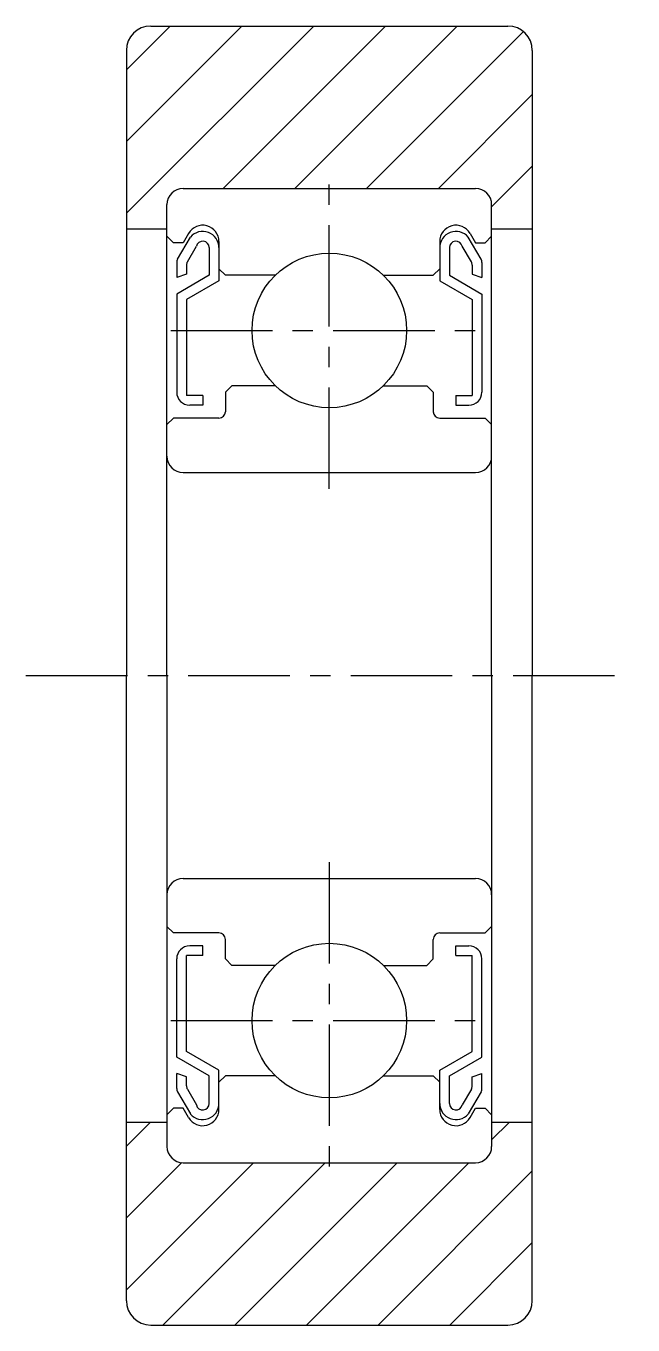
# Model space of a CAD drawing. Extents: x 10.1 to 44, y 10 to 36.5.
# Drawn here: x 36.56 to 44.04, y 20.47 to 36.47 of the extents above; entities outside this region: 2.
import ezdxf

# ---------------------------------------------------------------- set-up
doc = ezdxf.new("R2010")
doc.units = 0
doc.linetypes.add('CENTER', pattern=[2, 1.25, -0.25, 0.25, -0.25])
doc.layers.get('0').update_dxf_attribs({"linetype": 'CONTINUOUS'})
doc.layers.add('CENTER', color=1, linetype='CENTER')

# ---------------------------------------------------------------- blocks, each defined once
blk = doc.blocks.new('*X2')
at = {"color": 0, "linetype": 'CONTINUOUS'}
for p, q in [((97.802, 34.163), (100.11, 36.47)), ((97.802, 35.047), (99.226, 36.47)), ((97.802, 35.931), (98.342, 36.47)), ((98.994, 34.47), (100.994, 36.47)), ((99.878, 34.47), (101.878, 36.47)), ((100.762, 34.47), (102.693, 36.402)), ((101.645, 34.47), (102.802, 35.627)), ((102.302, 34.243), (102.802, 34.743)), ((97.802, 22.672), (98.1, 22.97)), ((102.302, 22.753), (102.52, 22.97)), ((97.802, 21.789), (98.485, 22.471)), ((97.802, 20.905), (99.368, 22.47)), ((98.252, 20.47), (100.252, 22.47)), ((99.136, 20.47), (101.136, 22.47)), ((100.02, 20.47), (102.02, 22.47)), ((100.904, 20.47), (102.802, 22.369)), ((101.788, 20.47), (102.802, 21.485))]:
    blk.add_line(p, q, dxfattribs=at)

msp = doc.modelspace()

# ---------------------------------------------------------------- linework, layer by layer
at = {"color": 7, "linetype": 'CONTINUOUS'}
for p, q in [((38.102, 36.47), (42.502, 36.47)), ((39.452, 36.47), (39.452, 36.47)), ((39.802, 36.47), (39.803, 36.47)), ((37.802, 36.17), (37.802, 28.47)), ((42.802, 36.17), (42.802, 28.47)), ((38.502, 34.47), (42.102, 34.47)), ((38.302, 28.47), (38.302, 34.27)), ((42.302, 28.47), (42.302, 34.27)), ((37.802, 33.97), (38.302, 33.97)), ((42.302, 33.97), (42.802, 33.97)), ((38.382, 33.8), (38.302, 33.88)), ((38.502, 33.8), (38.382, 33.8)), ((38.433, 33.598), (38.591, 33.871)), ((38.569, 33.916), (38.502, 33.8)), ((38.942, 33.816), (38.942, 33.48)), ((41.662, 33.816), (41.662, 33.48)), ((42.172, 33.598), (42.014, 33.871)), ((42.036, 33.916), (42.102, 33.8)), ((42.102, 33.8), (42.222, 33.8)), ((42.222, 33.8), (42.302, 33.88)), ((38.553, 33.565), (38.664, 33.758)), ((38.822, 33.74), (38.822, 33.4)), ((38.942, 33.74), (38.942, 33.331)), ((41.662, 33.74), (41.662, 33.331)), ((41.782, 33.74), (41.782, 33.4)), ((42.052, 33.565), (41.94, 33.758)), ((38.422, 33.558), (38.422, 33.371)), ((38.542, 33.525), (38.542, 33.415)), ((39.022, 33.4), (38.942, 33.48)), ((41.582, 33.4), (41.662, 33.48)), ((42.062, 33.525), (42.062, 33.415)), ((42.182, 33.558), (42.182, 33.371)), ((38.542, 33.415), (38.422, 33.371)), ((38.822, 33.4), (38.422, 33.169)), ((38.942, 33.331), (38.542, 33.1)), ((39.636, 33.4), (39.022, 33.4)), ((40.969, 33.4), (41.582, 33.4)), ((41.662, 33.331), (42.062, 33.1)), ((41.782, 33.4), (42.182, 33.169)), ((42.062, 33.415), (42.182, 33.371)), ((38.422, 33.169), (38.422, 31.96)), ((42.182, 33.169), (42.182, 31.96)), ((38.542, 33.1), (38.542, 31.92)), ((42.062, 33.1), (42.062, 31.92)), ((39.102, 32.04), (39.022, 31.96)), ((39.636, 32.04), (39.102, 32.04)), ((40.969, 32.04), (41.502, 32.04)), ((41.502, 32.04), (41.582, 31.96)), ((38.742, 31.92), (38.542, 31.92)), ((38.742, 31.92), (38.742, 31.8)), ((39.022, 31.96), (39.022, 31.72)), ((41.582, 31.96), (41.582, 31.72)), ((41.862, 31.92), (41.862, 31.8)), ((41.862, 31.92), (42.062, 31.92)), ((38.742, 31.8), (38.582, 31.8)), ((41.862, 31.8), (42.022, 31.8)), ((38.382, 31.64), (38.302, 31.56)), ((38.942, 31.64), (38.382, 31.64)), ((41.662, 31.64), (42.222, 31.64)), ((42.222, 31.64), (42.302, 31.56)), ((38.502, 30.97), (42.102, 30.97)), ((37.802, 20.77), (37.802, 28.47)), ((38.302, 28.47), (38.302, 22.67)), ((42.302, 28.47), (42.302, 22.67)), ((42.802, 20.77), (42.802, 28.47)), ((38.502, 25.97), (42.102, 25.97)), ((38.382, 25.3), (38.302, 25.38)), ((38.942, 25.3), (38.382, 25.3)), ((41.662, 25.3), (42.222, 25.3)), ((42.222, 25.3), (42.302, 25.38)), ((38.742, 25.14), (38.582, 25.14)), ((38.742, 25.02), (38.742, 25.14)), ((39.022, 24.98), (39.022, 25.22)), ((41.582, 24.98), (41.582, 25.22)), ((41.862, 25.14), (42.022, 25.14)), ((41.862, 25.02), (41.862, 25.14)), ((38.422, 23.771), (38.422, 24.98)), ((38.542, 23.841), (38.542, 25.02)), ((38.742, 25.02), (38.542, 25.02)), ((39.102, 24.9), (39.022, 24.98)), ((41.502, 24.9), (41.582, 24.98)), ((41.862, 25.02), (42.062, 25.02)), ((42.062, 23.841), (42.062, 25.02)), ((42.182, 23.771), (42.182, 24.98)), ((39.636, 24.9), (39.102, 24.9)), ((40.969, 24.9), (41.502, 24.9)), ((38.942, 23.61), (38.542, 23.841)), ((41.662, 23.61), (42.062, 23.841)), ((38.822, 23.54), (38.422, 23.771)), ((41.782, 23.54), (42.182, 23.771)), ((38.422, 23.383), (38.422, 23.57)), ((38.542, 23.526), (38.422, 23.57)), ((38.542, 23.415), (38.542, 23.526)), ((38.822, 23.2), (38.822, 23.54)), ((38.942, 23.2), (38.942, 23.61)), ((39.022, 23.54), (38.942, 23.46)), ((39.636, 23.54), (39.022, 23.54)), ((40.969, 23.54), (41.582, 23.54)), ((41.582, 23.54), (41.662, 23.46)), ((41.662, 23.2), (41.662, 23.61)), ((41.782, 23.2), (41.782, 23.54)), ((42.062, 23.526), (42.182, 23.57)), ((42.062, 23.415), (42.062, 23.526)), ((42.182, 23.383), (42.182, 23.57)), ((38.553, 23.375), (38.664, 23.183)), ((38.942, 23.125), (38.942, 23.46)), ((41.662, 23.125), (41.662, 23.46)), ((42.052, 23.375), (41.94, 23.183)), ((38.433, 23.343), (38.591, 23.07)), ((42.172, 23.343), (42.014, 23.07)), ((38.382, 23.14), (38.302, 23.06)), ((38.502, 23.14), (38.382, 23.14)), ((38.569, 23.025), (38.502, 23.14)), ((42.036, 23.025), (42.102, 23.14)), ((42.102, 23.14), (42.222, 23.14)), ((42.222, 23.14), (42.302, 23.06)), ((37.802, 22.97), (38.302, 22.97)), ((42.302, 22.97), (42.802, 22.97)), ((38.502, 22.47), (42.102, 22.47)), ((38.102, 20.47), (42.502, 20.47))]:
    msp.add_line(p, q, dxfattribs=at)
for centre in [(40.302, 32.72), (40.302, 24.22)]:
    msp.add_circle(centre, 0.952, dxfattribs=at)
for centre, radius, start, end in [((38.102, 36.17), 0.3, 90, 180), ((42.502, 36.17), 0.3, 360, 90), ((38.502, 34.27), 0.2, 90, 180), ((42.102, 34.27), 0.2, 0, 90), ((38.742, 33.816), 0.2, 359.9996, 150.0002), ((38.742, 33.74), 0.2, 0, 139.1944), ((41.862, 33.816), 0.2, 29.9998, 180.0004), ((41.862, 33.74), 0.2, 40.8056, 180), ((38.742, 33.74), 0.08, 0, 167.1249), ((41.862, 33.74), 0.08, 12.8751, 180), ((38.502, 33.558), 0.08, 150.0003, 180.0006), ((38.622, 33.525), 0.08, 150.0003, 180.0006), ((41.982, 33.525), 0.08, 359.9994, 29.9997), ((42.102, 33.558), 0.08, 359.9994, 29.9997), ((38.582, 31.96), 0.16, 180.0003, 270.0003), ((42.022, 31.96), 0.16, 269.9997, 359.9997), ((38.942, 31.72), 0.08, 270.0006, 0), ((41.662, 31.72), 0.08, 180, 269.9994), ((38.502, 31.17), 0.2, 180, 270), ((42.102, 31.17), 0.2, 270, 0), ((38.502, 25.77), 0.2, 90, 180), ((42.102, 25.77), 0.2, 0, 90), ((38.942, 25.22), 0.08, 0, 89.9994), ((41.662, 25.22), 0.08, 90.0006, 180), ((38.582, 24.98), 0.16, 89.9997, 179.9997), ((42.022, 24.98), 0.16, 0.0003, 90.0003), ((38.502, 23.383), 0.08, 179.9994, 209.9997), ((38.622, 23.415), 0.08, 179.9994, 209.9997), ((41.982, 23.415), 0.08, 330.0003, 0.0006), ((42.102, 23.383), 0.08, 330.0003, 0.0006), ((38.742, 23.2), 0.2, 220.8056, 0), ((38.742, 23.2), 0.08, 192.8751, 0), ((41.862, 23.2), 0.2, 180, 319.1944), ((41.862, 23.2), 0.08, 180, 347.1249), ((38.742, 23.125), 0.2, 209.9998, 0.0004), ((41.862, 23.125), 0.2, 179.9996, 330.0002), ((38.502, 22.67), 0.2, 180, 270), ((42.102, 22.67), 0.2, 270, 0), ((38.102, 20.77), 0.3, 180, 270), ((42.502, 20.77), 0.3, 270, 0)]:
    msp.add_arc(centre, radius, start, end, dxfattribs=at)
at = {"layer": 'CENTER', "color": 1, "linetype": 'CENTER'}
for p, q in [((40.302, 30.768), (40.302, 34.673)), ((38.35, 32.72), (42.255, 32.72)), ((36.565, 28.47), (44.044, 28.47)), ((40.302, 26.173), (40.302, 22.268)), ((38.35, 24.22), (42.255, 24.22))]:
    msp.add_line(p, q, dxfattribs=at)

# ---------------------------------------------------------------- block references
at = {"color": 3, "linetype": 'CONTINUOUS'}
msp.add_blockref('*X2', (-60, 0), dxfattribs=at)

# ---------------------------------------------------------------- texts
at = {"color": 7, "linetype": 'CONTINUOUS'}
for s, p in [('EB 16', (10, 15)), ('EB16', (10, 10))]:
    msp.add_text(s, height=1, dxfattribs=at).set_placement(p)

doc.saveas('drawing.dxf')
